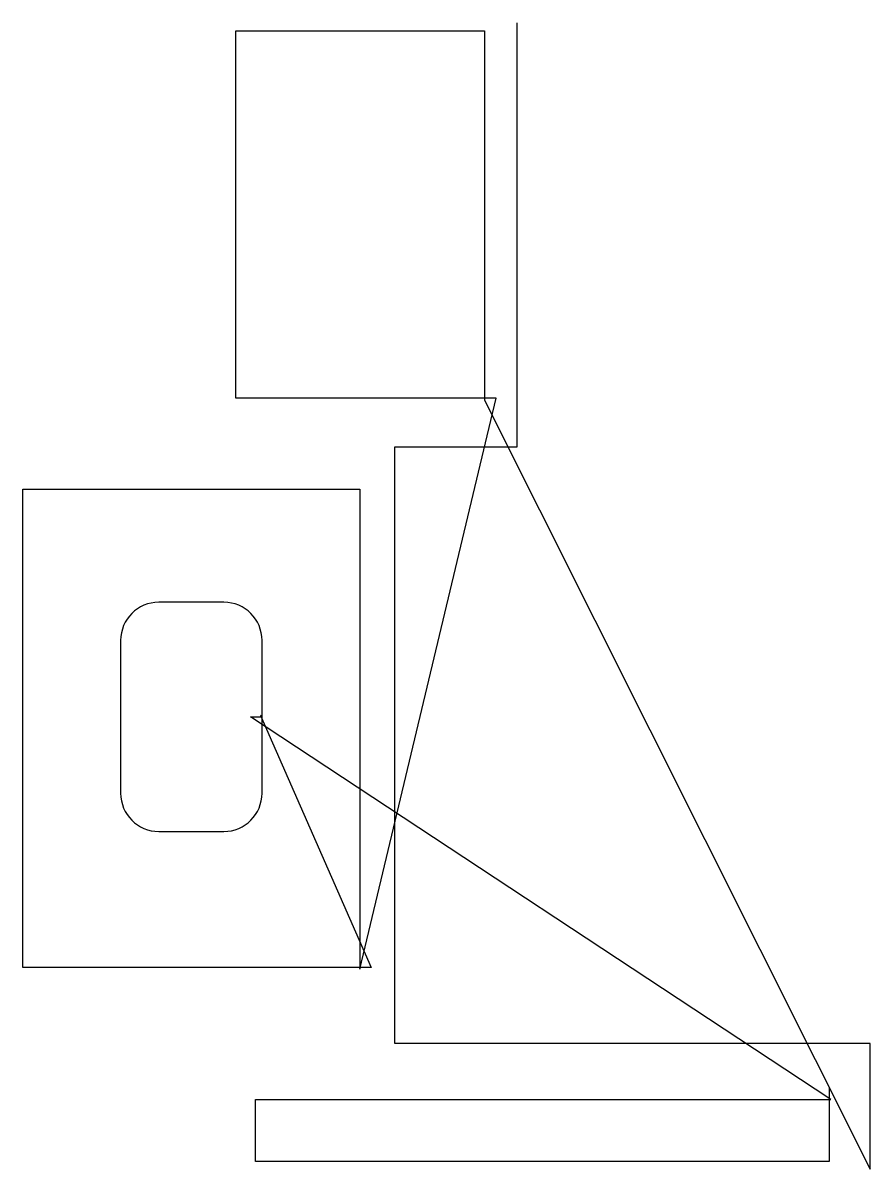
# Model space of a CAD drawing. Header units: metres. Extents: x 459 to 2676, y 0 to 3000.
import ezdxf

# ---------------------------------------------------------------- set-up
doc = ezdxf.new("R2010")
doc.units = ezdxf.units.M

msp = doc.modelspace()

# ---------------------------------------------------------------- linework, layer by layer
at = {"layer": 'TOOL_0'}
for p, q in [((1753.082, 2999), (1753.082, 3000)), ((1016.042, 2017.59), (1016.042, 2979.09)), ((1016.042, 2979.09), (1667.542, 2979.09)), ((1667.542, 2979.09), (1667.542, 2017.59)), ((1753.082, 1890.027), (1753.082, 2999)), ((1667.542, 2017.59), (1016.042, 2017.59)), ((1340.544, 522.921), (1697.542, 2017.59)), ((1697.542, 2017.59), (1667.542, 2017.59)), ((1667.542, 2017.59), (1667.542, 2012.59)), ((1667.542, 2012.59), (2676.331, 0)), ((1432.557, 328.701), (1432.557, 1890.027)), ((1432.557, 1890.027), (1753.082, 1890.027)), ((459.044, 527.921), (459.044, 1779.421)), ((459.044, 1779.421), (1340.544, 1779.421)), ((1340.544, 1779.421), (1340.544, 527.921)), ((984.795, 1483.671), (814.795, 1483.671)), ((714.795, 1383.671), (714.795, 983.671)), ((1084.795, 1183.671), (1084.795, 1383.671)), ((2573.858, 181.747), (1054.795, 1183.671)), ((1054.795, 1183.671), (1084.795, 1183.671)), ((1084.795, 1183.671), (1081.259, 1187.207)), ((1081.259, 1187.207), (1370.544, 527.921)), ((1084.795, 983.67), (1084.795, 1183.671)), ((814.795, 883.671), (984.795, 883.671)), ((1340.544, 527.921), (459.044, 527.921)), ((1370.544, 527.921), (1340.544, 527.921)), ((1340.544, 527.921), (1340.544, 522.921)), ((2676.331, 328.701), (1432.557, 328.701)), ((2676.331, 1), (2676.331, 328.701)), ((2568.858, 211.747), (2568.858, 181.747)), ((1067.358, 20.247), (1067.358, 181.747)), ((1067.358, 181.747), (2568.858, 181.747)), ((2568.858, 181.747), (2568.858, 20.247)), ((2568.858, 181.747), (2573.858, 181.747)), ((2568.858, 20.247), (1067.358, 20.247)), ((2676.331, 0), (2676.331, 1)), ((2676.331, 1), (2676.331, 0)), ((2676.331, 0), (2676.331, 1))]:
    msp.add_line(p, q, dxfattribs=at)
for centre, start, end in [((814.795, 1383.671), 90, 180), ((984.795, 1383.671), 0, 90), ((814.795, 983.671), 180, 270), ((984.795, 983.671), 270, 359.999427)]:
    msp.add_arc(centre, 100, start, end, dxfattribs=at)

doc.saveas('drawing.dxf')
